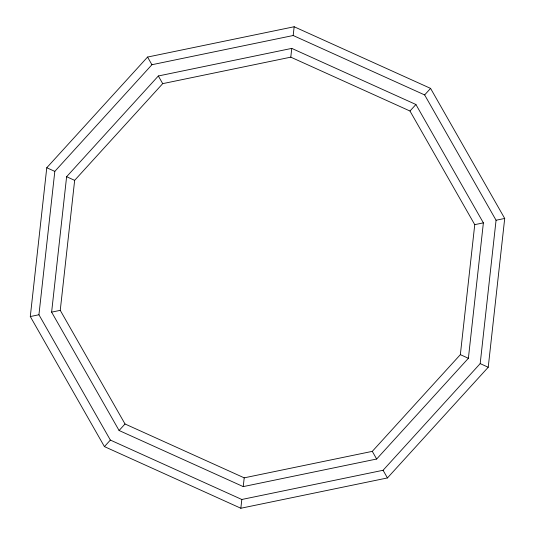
<?xml version="1.0" encoding="UTF-8"?>
<svg xmlns="http://www.w3.org/2000/svg" width="535" height="535" viewBox="0 0 535 535"><rect width="100%" height="100%" fill="white"/><g stroke="black" fill="none" stroke-linecap="round" stroke-linejoin="round"><path stroke-width="0.8" d="M30.294 316.546L46.772 167.749L147.56 57.058L294.156 26.75L430.575 88.395L504.706 218.454L488.228 367.251L387.44 477.942L240.844 508.25L104.425 446.605L30.294 316.546L38.935 314.761L54.811 171.381L151.927 64.722L293.187 35.517L424.636 94.922L496.065 220.239L480.189 363.619L383.073 470.278L241.813 499.483L110.364 440.078L38.935 314.761M51.621 312.132L66.614 176.717L158.34 75.977L291.762 48.391L415.916 104.499L483.379 222.868L468.386 358.283L376.66 459.023L243.238 486.609L119.084 430.501L51.621 312.132L60.254 310.347L74.653 180.349L162.707 83.641L290.793 57.158L409.977 111.019L474.746 224.653L460.347 354.651L372.293 451.359L244.207 477.842L125.023 423.981L60.254 310.347M240.844 508.25L241.813 499.483M243.238 486.609L244.207 477.842M290.793 57.158L291.762 48.391M293.187 35.517L294.156 26.75M104.425 446.605L110.364 440.078M119.084 430.501L125.023 423.981M409.977 111.019L415.916 104.499M424.636 94.922L430.575 88.395M474.746 224.653L483.379 222.868M496.065 220.239L504.706 218.454M46.772 167.749L54.811 171.381M66.614 176.717L74.653 180.349M460.347 354.651L468.386 358.283M480.189 363.619L488.228 367.251M147.56 57.058L151.927 64.722M158.34 75.977L162.707 83.641M372.293 451.359L376.66 459.023M383.073 470.278L387.44 477.942"/></g></svg>
